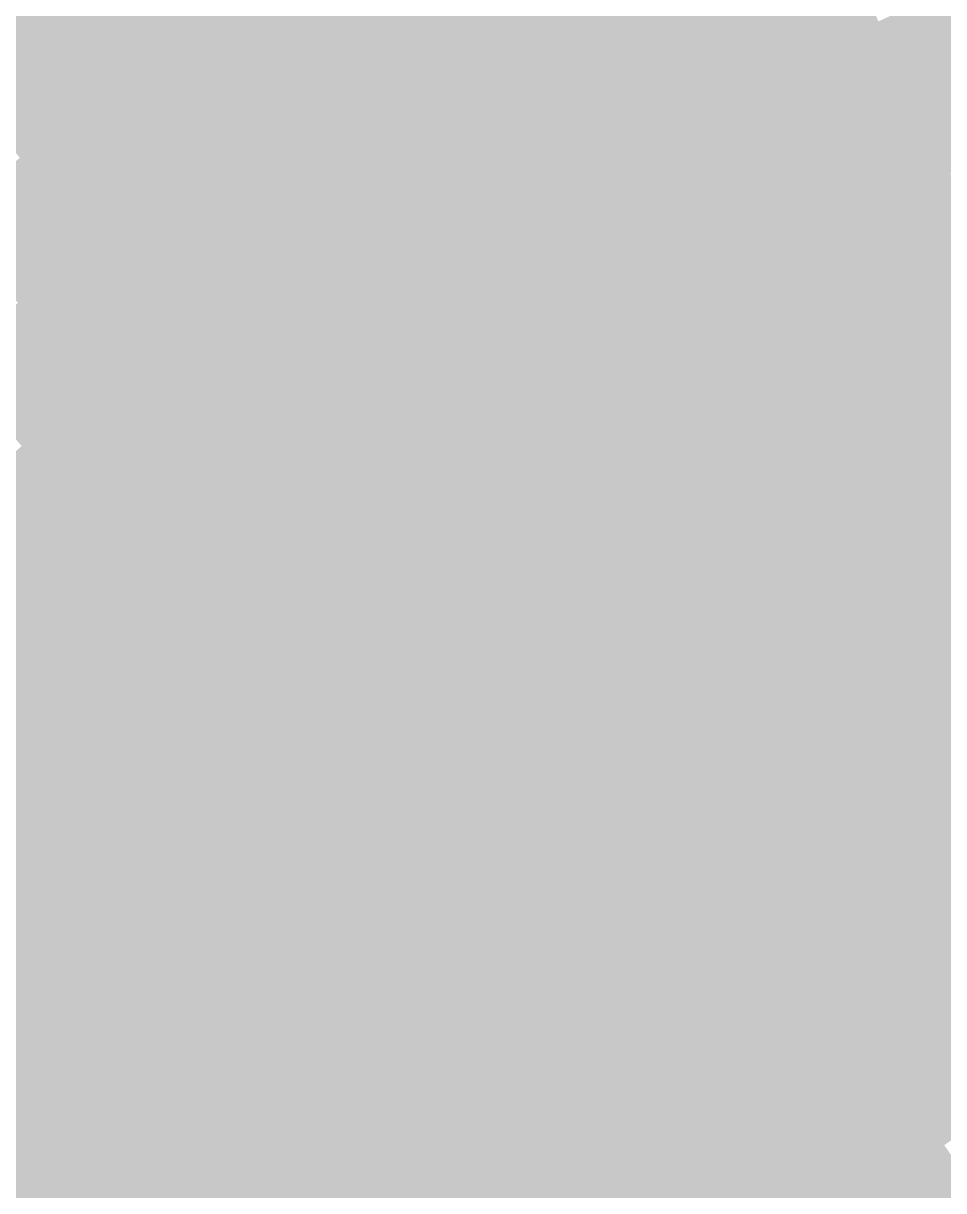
# Model space of a CAD drawing. Header units: inches. Extents: x -266 to 784, y -170 to 213.
# Drawn here: x -41.77 to -25.35, y 35.16 to 56.01 of the extents above; entities that cross this region are included whole.
import ezdxf

# ---------------------------------------------------------------- set-up
doc = ezdxf.new("R2010")
doc.units = ezdxf.units.IN
doc.header["$MEASUREMENT"] = 0

msp = doc.modelspace()

# ---------------------------------------------------------------- linework, layer by layer
at = {"color": 94, "true_color": 0x00a20c}
msp.add_solid([(-39.154957, 55.595767), (-39.730765, 56.413352), (-37.778776, 56.539934), (-38.334346, 57.371403)], dxfattribs=at)
at = {"color": 94, "true_color": 0x009e08}
msp.add_solid([(-37.223206, 55.708464), (-37.778776, 56.539934), (-35.844841, 56.605189), (-36.379838, 57.450042)], dxfattribs=at)
at = {"color": 94, "true_color": 0x009a04}
msp.add_solid([(-35.309843, 55.760335), (-35.844841, 56.605189), (-33.930781, 56.610088), (-34.444884, 57.467817)], dxfattribs=at)
at = {"color": 94, "true_color": 0x009500}
msp.add_solid([(-33.416678, 55.75236), (-33.930781, 56.610088), (-32.038382, 56.555654), (-32.531281, 57.425741)], dxfattribs=at)
at = {"color": 94, "true_color": 0x00a610}
msp.add_solid([(-41.103252, 55.42132), (-41.698951, 56.224527), (-39.730765, 56.413352), (-40.306573, 57.230937)], dxfattribs=at)
at = {"color": 94, "true_color": 0x049100}
msp.add_solid([(-31.545484, 55.685567), (-32.038382, 56.555654), (-30.169391, 56.442961), (-30.640788, 57.324882)], dxfattribs=at)
at = {"color": 94, "true_color": 0x078d00}
msp.add_solid([(-29.697994, 55.56104), (-30.169391, 56.442961), (-28.325514, 56.273131), (-28.775125, 57.166355)], dxfattribs=at)
at = {"color": 104, "true_color": 0x00ab15}
msp.add_solid([(-43.066211, 55.18425), (-43.681443, 55.972596), (-41.698951, 56.224527), (-42.294651, 57.027735)], dxfattribs=at)
at = {"color": 96, "true_color": 0x0a8900}
msp.add_solid([(-27.875902, 55.379907), (-28.325514, 56.273131), (-26.508416, 56.047336), (-26.935971, 56.951325)], dxfattribs=at)
at = {"color": 94, "true_color": 0x009e0c}
msp.add_solid([(-38.579149, 54.778182), (-39.154957, 55.595767), (-37.223206, 55.708464), (-37.778776, 56.539934)], dxfattribs=at)
at = {"color": 94, "true_color": 0x009a08}
msp.add_solid([(-36.667635, 54.876994), (-37.223206, 55.708464), (-35.309843, 55.760335), (-35.844841, 56.605189)], dxfattribs=at)
at = {"color": 94, "true_color": 0x009504}
msp.add_solid([(-34.774845, 54.915482), (-35.309843, 55.760335), (-33.416678, 55.75236), (-33.930781, 56.610088)], dxfattribs=at)
at = {"color": 94, "true_color": 0x009100}
msp.add_solid([(-32.902576, 54.894631), (-33.416678, 55.75236), (-31.545484, 55.685567), (-32.038382, 56.555654)], dxfattribs=at)
at = {"color": 96, "true_color": 0x0d8400}
msp.add_solid([(-26.080861, 55.143347), (-26.508416, 56.047336), (-24.71972, 55.766795), (-25.124961, 56.681005)], dxfattribs=at)
at = {"color": 94, "true_color": 0x00a210}
msp.add_solid([(-40.507553, 54.618112), (-41.103252, 55.42132), (-39.154957, 55.595767), (-39.730765, 56.413352)], dxfattribs=at)
at = {"color": 94, "true_color": 0x048d00}
msp.add_solid([(-31.052586, 54.81548), (-31.545484, 55.685567), (-29.697994, 55.56104), (-30.169391, 56.442961)], dxfattribs=at)
at = {"color": 104, "true_color": 0x00a614}
msp.add_solid([(-42.45098, 54.395904), (-43.066211, 55.18425), (-41.103252, 55.42132), (-41.698951, 56.224527)], dxfattribs=at)
at = {"color": 96, "true_color": 0x078900}
msp.add_solid([(-29.226598, 54.679118), (-29.697994, 55.56104), (-27.875902, 55.379907), (-28.325514, 56.273131)], dxfattribs=at)
at = {"color": 96, "true_color": 0x0a8400}
msp.add_solid([(-27.426291, 54.486682), (-27.875902, 55.379907), (-26.080861, 55.143347), (-26.508416, 56.047336)], dxfattribs=at)
at = {"color": 94, "true_color": 0x009a0b}
msp.add_solid([(-38.003341, 53.960598), (-38.579149, 54.778182), (-36.667635, 54.876994), (-37.223206, 55.708464)], dxfattribs=at)
at = {"color": 94, "true_color": 0x009508}
msp.add_solid([(-36.112065, 54.045525), (-36.667635, 54.876994), (-34.774845, 54.915482), (-35.309843, 55.760335)], dxfattribs=at)
at = {"color": 94, "true_color": 0x009104}
msp.add_solid([(-34.239848, 54.070628), (-34.774845, 54.915482), (-32.902576, 54.894631), (-33.416678, 55.75236)], dxfattribs=at)
at = {"color": 94, "true_color": 0x008d00}
msp.add_solid([(-32.388473, 54.036902), (-32.902576, 54.894631), (-31.052586, 54.81548), (-31.545484, 55.685567)], dxfattribs=at)
at = {"color": 96, "true_color": 0x0c8000}
msp.add_solid([(-25.653306, 54.239358), (-26.080861, 55.143347), (-24.314479, 54.852585), (-24.71972, 55.766795)], dxfattribs=at)
at = {"color": 94, "true_color": 0x009e0f}
msp.add_solid([(-39.911853, 53.814905), (-40.507553, 54.618112), (-38.579149, 54.778182), (-39.154957, 55.595767)], dxfattribs=at)
at = {"color": 96, "true_color": 0x048900}
msp.add_solid([(-30.559688, 53.945393), (-31.052586, 54.81548), (-29.226598, 54.679118), (-29.697994, 55.56104)], dxfattribs=at)
at = {"color": 104, "true_color": 0x00a214}
msp.add_solid([(-41.835748, 53.607557), (-42.45098, 54.395904), (-40.507553, 54.618112), (-41.103252, 55.42132)], dxfattribs=at)
at = {"color": 96, "true_color": 0x078400}
msp.add_solid([(-28.755201, 53.797197), (-29.226598, 54.679118), (-27.426291, 54.486682), (-27.875902, 55.379907)], dxfattribs=at)
at = {"color": 96, "true_color": 0x098000}
msp.add_solid([(-26.97668, 53.593458), (-27.426291, 54.486682), (-25.653306, 54.239358), (-26.080861, 55.143347)], dxfattribs=at)
at = {"color": 94, "true_color": 0x00950b}
msp.add_solid([(-37.427532, 53.143013), (-38.003341, 53.960598), (-36.112065, 54.045525), (-36.667635, 54.876994)], dxfattribs=at)
at = {"color": 94, "true_color": 0x009107}
msp.add_solid([(-35.556495, 53.214055), (-36.112065, 54.045525), (-34.239848, 54.070628), (-34.774845, 54.915482)], dxfattribs=at)
at = {"color": 94, "true_color": 0x008d04}
msp.add_solid([(-33.70485, 53.225775), (-34.239848, 54.070628), (-32.388473, 54.036902), (-32.902576, 54.894631)], dxfattribs=at)
at = {"color": 96, "true_color": 0x0c7c00}
msp.add_solid([(-25.225751, 53.335368), (-25.653306, 54.239358), (-23.909238, 53.938376), (-24.314479, 54.852585)], dxfattribs=at)
at = {"color": 94, "true_color": 0x009a0f}
msp.add_solid([(-39.316154, 53.011697), (-39.911853, 53.814905), (-38.003341, 53.960598), (-38.579149, 54.778182)], dxfattribs=at)
at = {"color": 96, "true_color": 0x008900}
msp.add_solid([(-31.87437, 53.179174), (-32.388473, 54.036902), (-30.559688, 53.945393), (-31.052586, 54.81548)], dxfattribs=at)
at = {"color": 96, "true_color": 0x048400}
msp.add_solid([(-30.06679, 53.075306), (-30.559688, 53.945393), (-28.755201, 53.797197), (-29.226598, 54.679118)], dxfattribs=at)
at = {"color": 94, "true_color": 0x009e13}
msp.add_solid([(-41.220517, 52.819211), (-41.835748, 53.607557), (-39.911853, 53.814905), (-40.507553, 54.618112)], dxfattribs=at)
at = {"color": 96, "true_color": 0x078000}
msp.add_solid([(-28.283804, 52.915276), (-28.755201, 53.797197), (-26.97668, 53.593458), (-27.426291, 54.486682)], dxfattribs=at)
at = {"color": 96, "true_color": 0x097c00}
msp.add_solid([(-26.527068, 52.700234), (-26.97668, 53.593458), (-25.225751, 53.335368), (-25.653306, 54.239358)], dxfattribs=at)
at = {"color": 94, "true_color": 0x00910b}
msp.add_solid([(-36.851724, 52.325428), (-37.427532, 53.143013), (-35.556495, 53.214055), (-36.112065, 54.045525)], dxfattribs=at)
at = {"color": 94, "true_color": 0x008d07}
msp.add_solid([(-35.000925, 52.382586), (-35.556495, 53.214055), (-33.70485, 53.225775), (-34.239848, 54.070628)], dxfattribs=at)
at = {"color": 96, "true_color": 0x008904}
msp.add_solid([(-33.169852, 52.380921), (-33.70485, 53.225775), (-31.87437, 53.179174), (-32.388473, 54.036902)], dxfattribs=at)
at = {"color": 94, "true_color": 0x009a13}
msp.add_solid([(-40.605285, 52.030864), (-41.220517, 52.819211), (-39.316154, 53.011697), (-39.911853, 53.814905)], dxfattribs=at)
at = {"color": 94, "true_color": 0x00950f}
msp.add_solid([(-38.720455, 52.20849), (-39.316154, 53.011697), (-37.427532, 53.143013), (-38.003341, 53.960598)], dxfattribs=at)
at = {"color": 96, "true_color": 0x008400}
msp.add_solid([(-31.360267, 52.321445), (-31.87437, 53.179174), (-30.06679, 53.075306), (-30.559688, 53.945393)], dxfattribs=at)
at = {"color": 96, "true_color": 0x048000}
msp.add_solid([(-29.573892, 52.205219), (-30.06679, 53.075306), (-28.283804, 52.915276), (-28.755201, 53.797197)], dxfattribs=at)
at = {"color": 104, "true_color": 0x009e17}
msp.add_solid([(-42.50435, 51.7917), (-43.138743, 52.564711), (-41.220517, 52.819211), (-41.835748, 53.607557)], dxfattribs=at)
at = {"color": 96, "true_color": 0x067c00}
msp.add_solid([(-27.812407, 52.033355), (-28.283804, 52.915276), (-26.527068, 52.700234), (-26.97668, 53.593458)], dxfattribs=at)
at = {"color": 94, "true_color": 0x008d0a}
msp.add_solid([(-36.275916, 51.507843), (-36.851724, 52.325428), (-35.000925, 52.382586), (-35.556495, 53.214055)], dxfattribs=at)
at = {"color": 96, "true_color": 0x008907}
msp.add_solid([(-34.445354, 51.551116), (-35.000925, 52.382586), (-33.169852, 52.380921), (-33.70485, 53.225775)], dxfattribs=at)
at = {"color": 96, "true_color": 0x008404}
msp.add_solid([(-32.634855, 51.536067), (-33.169852, 52.380921), (-31.360267, 52.321445), (-31.87437, 53.179174)], dxfattribs=at)
at = {"color": 96, "true_color": 0x097700}
msp.add_solid([(-26.077457, 51.807009), (-26.527068, 52.700234), (-24.798195, 52.431379), (-25.225751, 53.335368)], dxfattribs=at)
at = {"color": 94, "true_color": 0x009512}
msp.add_solid([(-39.990053, 51.242518), (-40.605285, 52.030864), (-38.720455, 52.20849), (-39.316154, 53.011697)], dxfattribs=at)
at = {"color": 94, "true_color": 0x00910e}
msp.add_solid([(-38.124755, 51.405282), (-38.720455, 52.20849), (-36.851724, 52.325428), (-37.427532, 53.143013)], dxfattribs=at)
at = {"color": 96, "true_color": 0x008000}
msp.add_solid([(-30.846165, 51.463717), (-31.360267, 52.321445), (-29.573892, 52.205219), (-30.06679, 53.075306)], dxfattribs=at)
at = {"color": 104, "true_color": 0x009a16}
msp.add_solid([(-41.869957, 51.01869), (-42.50435, 51.7917), (-40.605285, 52.030864), (-41.220517, 52.819211)], dxfattribs=at)
at = {"color": 96, "true_color": 0x037c00}
msp.add_solid([(-29.080993, 51.335132), (-29.573892, 52.205219), (-27.812407, 52.033355), (-28.283804, 52.915276)], dxfattribs=at)
at = {"color": 96, "true_color": 0x067700}
msp.add_solid([(-27.341011, 51.151433), (-27.812407, 52.033355), (-26.077457, 51.807009), (-26.527068, 52.700234)], dxfattribs=at)
at = {"color": 96, "true_color": 0x00890a}
msp.add_solid([(-35.700108, 50.690258), (-36.275916, 51.507843), (-34.445354, 51.551116), (-35.000925, 52.382586)], dxfattribs=at)
at = {"color": 96, "true_color": 0x008407}
msp.add_solid([(-33.889784, 50.719646), (-34.445354, 51.551116), (-32.634855, 51.536067), (-33.169852, 52.380921)], dxfattribs=at)
at = {"color": 96, "true_color": 0x097300}
msp.add_solid([(-25.627846, 50.913785), (-26.077457, 51.807009), (-24.37064, 51.52739), (-24.798195, 52.431379)], dxfattribs=at)
at = {"color": 94, "true_color": 0x009112}
msp.add_solid([(-39.374822, 50.454171), (-39.990053, 51.242518), (-38.124755, 51.405282), (-38.720455, 52.20849)], dxfattribs=at)
at = {"color": 94, "true_color": 0x008d0e}
msp.add_solid([(-37.529056, 50.602074), (-38.124755, 51.405282), (-36.275916, 51.507843), (-36.851724, 52.325428)], dxfattribs=at)
at = {"color": 96, "true_color": 0x008004}
msp.add_solid([(-32.099857, 50.691214), (-32.634855, 51.536067), (-30.846165, 51.463717), (-31.360267, 52.321445)], dxfattribs=at)
at = {"color": 96, "true_color": 0x007c00}
msp.add_solid([(-30.332062, 50.605988), (-30.846165, 51.463717), (-29.080993, 51.335132), (-29.573892, 52.205219)], dxfattribs=at)
at = {"color": 104, "true_color": 0x009516}
msp.add_solid([(-41.235563, 50.245679), (-41.869957, 51.01869), (-39.990053, 51.242518), (-40.605285, 52.030864)], dxfattribs=at)
at = {"color": 96, "true_color": 0x037700}
msp.add_solid([(-28.588095, 50.465045), (-29.080993, 51.335132), (-27.341011, 51.151433), (-27.812407, 52.033355)], dxfattribs=at)
at = {"color": 96, "true_color": 0x067300}
msp.add_solid([(-26.869614, 50.269512), (-27.341011, 51.151433), (-25.627846, 50.913785), (-26.077457, 51.807009)], dxfattribs=at)
at = {"color": 96, "true_color": 0x00890d}
msp.add_solid([(-36.933357, 49.798867), (-37.529056, 50.602074), (-35.700108, 50.690258), (-36.275916, 51.507843)], dxfattribs=at)
at = {"color": 96, "true_color": 0x00840a}
msp.add_solid([(-35.1243, 49.872674), (-35.700108, 50.690258), (-33.889784, 50.719646), (-34.445354, 51.551116)], dxfattribs=at)
at = {"color": 96, "true_color": 0x008007}
msp.add_solid([(-33.334214, 49.888177), (-33.889784, 50.719646), (-32.099857, 50.691214), (-32.634855, 51.536067)], dxfattribs=at)
at = {"color": 96, "true_color": 0x086f00}
msp.add_solid([(-25.178234, 50.020561), (-25.627846, 50.913785), (-23.943085, 50.6234), (-24.37064, 51.52739)], dxfattribs=at)
at = {"color": 106, "true_color": 0x008d11}
msp.add_solid([(-38.75959, 49.665825), (-39.374822, 50.454171), (-37.529056, 50.602074), (-38.124755, 51.405282)], dxfattribs=at)
at = {"color": 96, "true_color": 0x007c03}
msp.add_solid([(-31.56486, 49.84636), (-32.099857, 50.691214), (-30.332062, 50.605988), (-30.846165, 51.463717)], dxfattribs=at)
at = {"color": 96, "true_color": 0x007700}
msp.add_solid([(-29.817959, 49.748259), (-30.332062, 50.605988), (-28.588095, 50.465045), (-29.080993, 51.335132)], dxfattribs=at)
at = {"color": 104, "true_color": 0x009115}
msp.add_solid([(-40.60117, 49.472669), (-41.235563, 50.245679), (-39.374822, 50.454171), (-39.990053, 51.242518)], dxfattribs=at)
at = {"color": 96, "true_color": 0x037300}
msp.add_solid([(-28.095197, 49.594958), (-28.588095, 50.465045), (-26.869614, 50.269512), (-27.341011, 51.151433)], dxfattribs=at)
at = {"color": 104, "true_color": 0x009519}
msp.add_solid([(-42.456235, 49.218575), (-43.109408, 49.975784), (-41.235563, 50.245679), (-41.869957, 51.01869)], dxfattribs=at)
at = {"color": 96, "true_color": 0x066f00}
msp.add_solid([(-26.398217, 49.387591), (-26.869614, 50.269512), (-25.178234, 50.020561), (-25.627846, 50.913785)], dxfattribs=at)
at = {"color": 96, "true_color": 0x00840d}
msp.add_solid([(-36.337658, 48.995659), (-36.933357, 49.798867), (-35.1243, 49.872674), (-35.700108, 50.690258)], dxfattribs=at)
at = {"color": 96, "true_color": 0x008009}
msp.add_solid([(-34.548491, 49.055089), (-35.1243, 49.872674), (-33.334214, 49.888177), (-33.889784, 50.719646)], dxfattribs=at)
at = {"color": 96, "true_color": 0x007c06}
msp.add_solid([(-32.778644, 49.056707), (-33.334214, 49.888177), (-31.56486, 49.84636), (-32.099857, 50.691214)], dxfattribs=at)
at = {"color": 106, "true_color": 0x008911}
msp.add_solid([(-38.144359, 48.877479), (-38.75959, 49.665825), (-36.933357, 49.798867), (-37.529056, 50.602074)], dxfattribs=at)
at = {"color": 96, "true_color": 0x007703}
msp.add_solid([(-31.029862, 49.001507), (-31.56486, 49.84636), (-29.817959, 49.748259), (-30.332062, 50.605988)], dxfattribs=at)
at = {"color": 96, "true_color": 0x007300}
msp.add_solid([(-29.303856, 48.890531), (-29.817959, 49.748259), (-28.095197, 49.594958), (-28.588095, 50.465045)], dxfattribs=at)
at = {"color": 106, "true_color": 0x008d14}
msp.add_solid([(-39.966777, 48.699659), (-40.60117, 49.472669), (-38.75959, 49.665825), (-39.374822, 50.454171)], dxfattribs=at)
at = {"color": 96, "true_color": 0x036f00}
msp.add_solid([(-27.602299, 48.724872), (-28.095197, 49.594958), (-26.398217, 49.387591), (-26.869614, 50.269512)], dxfattribs=at)
at = {"color": 104, "true_color": 0x009118}
msp.add_solid([(-41.803062, 48.461366), (-42.456235, 49.218575), (-40.60117, 49.472669), (-41.235563, 50.245679)], dxfattribs=at)
at = {"color": 96, "true_color": 0x00800c}
msp.add_solid([(-35.741958, 48.192452), (-36.337658, 48.995659), (-34.548491, 49.055089), (-35.1243, 49.872674)], dxfattribs=at)
at = {"color": 96, "true_color": 0x007c09}
msp.add_solid([(-33.972683, 48.237504), (-34.548491, 49.055089), (-32.778644, 49.056707), (-33.334214, 49.888177)], dxfattribs=at)
at = {"color": 96, "true_color": 0x007706}
msp.add_solid([(-32.223074, 48.225238), (-32.778644, 49.056707), (-31.029862, 49.001507), (-31.56486, 49.84636)], dxfattribs=at)
at = {"color": 96, "true_color": 0x056b00}
msp.add_solid([(-25.926821, 48.50567), (-26.398217, 49.387591), (-24.728623, 49.127337), (-25.178234, 50.020561)], dxfattribs=at)
at = {"color": 106, "true_color": 0x008914}
msp.add_solid([(-39.332384, 47.926648), (-39.966777, 48.699659), (-38.144359, 48.877479), (-38.75959, 49.665825)], dxfattribs=at)
at = {"color": 106, "true_color": 0x008410}
msp.add_solid([(-37.529127, 48.089132), (-38.144359, 48.877479), (-36.337658, 48.995659), (-36.933357, 49.798867)], dxfattribs=at)
at = {"color": 96, "true_color": 0x007303}
msp.add_solid([(-30.494864, 48.156653), (-31.029862, 49.001507), (-29.303856, 48.890531), (-29.817959, 49.748259)], dxfattribs=at)
at = {"color": 106, "true_color": 0x008d18}
msp.add_solid([(-41.149889, 47.704157), (-41.803062, 48.461366), (-39.966777, 48.699659), (-40.60117, 49.472669)], dxfattribs=at)
at = {"color": 96, "true_color": 0x006f00}
msp.add_solid([(-28.789754, 48.032802), (-29.303856, 48.890531), (-27.602299, 48.724872), (-28.095197, 49.594958)], dxfattribs=at)
at = {"color": 96, "true_color": 0x036b00}
msp.add_solid([(-27.109401, 47.854785), (-27.602299, 48.724872), (-25.926821, 48.50567), (-26.398217, 49.387591)], dxfattribs=at)
at = {"color": 96, "true_color": 0x007c0c}
msp.add_solid([(-35.146259, 47.389244), (-35.741958, 48.192452), (-33.972683, 48.237504), (-34.548491, 49.055089)], dxfattribs=at)
at = {"color": 96, "true_color": 0x007709}
msp.add_solid([(-33.396875, 47.419919), (-33.972683, 48.237504), (-32.223074, 48.225238), (-32.778644, 49.056707)], dxfattribs=at)
at = {"color": 96, "true_color": 0x007306}
msp.add_solid([(-31.667503, 47.393768), (-32.223074, 48.225238), (-30.494864, 48.156653), (-31.029862, 49.001507)], dxfattribs=at)
at = {"color": 96, "true_color": 0x056600}
msp.add_solid([(-25.455424, 47.623748), (-25.926821, 48.50567), (-24.279012, 48.234112), (-24.728623, 49.127337)], dxfattribs=at)
at = {"color": 106, "true_color": 0x008413}
msp.add_solid([(-38.69799, 47.153638), (-39.332384, 47.926648), (-37.529127, 48.089132), (-38.144359, 48.877479)], dxfattribs=at)
at = {"color": 106, "true_color": 0x008010}
msp.add_solid([(-36.913895, 47.300786), (-37.529127, 48.089132), (-35.741958, 48.192452), (-36.337658, 48.995659)], dxfattribs=at)
at = {"color": 96, "true_color": 0x006f03}
msp.add_solid([(-29.959867, 47.3118), (-30.494864, 48.156653), (-28.789754, 48.032802), (-29.303856, 48.890531)], dxfattribs=at)
at = {"color": 106, "true_color": 0x008917}
msp.add_solid([(-40.496716, 46.946948), (-41.149889, 47.704157), (-39.332384, 47.926648), (-39.966777, 48.699659)], dxfattribs=at)
at = {"color": 96, "true_color": 0x006b00}
msp.add_solid([(-28.275651, 47.175074), (-28.789754, 48.032802), (-27.109401, 47.854785), (-27.602299, 48.724872)], dxfattribs=at)
at = {"color": 106, "true_color": 0x008d1b}
msp.add_solid([(-42.308214, 46.679921), (-42.979773, 47.420872), (-41.149889, 47.704157), (-41.803062, 48.461366)], dxfattribs=at)
at = {"color": 96, "true_color": 0x036600}
msp.add_solid([(-26.616502, 46.984698), (-27.109401, 47.854785), (-25.455424, 47.623748), (-25.926821, 48.50567)], dxfattribs=at)
at = {"color": 96, "true_color": 0x007c0f}
msp.add_solid([(-36.298664, 46.512439), (-36.913895, 47.300786), (-35.146259, 47.389244), (-35.741958, 48.192452)], dxfattribs=at)
at = {"color": 96, "true_color": 0x00770c}
msp.add_solid([(-34.55056, 46.586037), (-35.146259, 47.389244), (-33.396875, 47.419919), (-33.972683, 48.237504)], dxfattribs=at)
at = {"color": 96, "true_color": 0x007309}
msp.add_solid([(-32.821067, 46.602334), (-33.396875, 47.419919), (-31.667503, 47.393768), (-32.223074, 48.225238)], dxfattribs=at)
at = {"color": 98, "true_color": 0x056200}
msp.add_solid([(-24.984027, 46.741827), (-25.455424, 47.623748), (-23.8294, 47.340888), (-24.279012, 48.234112)], dxfattribs=at)
at = {"color": 106, "true_color": 0x008013}
msp.add_solid([(-38.063597, 46.380627), (-38.69799, 47.153638), (-36.913895, 47.300786), (-37.529127, 48.089132)], dxfattribs=at)
at = {"color": 96, "true_color": 0x006f06}
msp.add_solid([(-31.111933, 46.562298), (-31.667503, 47.393768), (-29.959867, 47.3118), (-30.494864, 48.156653)], dxfattribs=at)
at = {"color": 96, "true_color": 0x006b03}
msp.add_solid([(-29.424869, 46.466946), (-29.959867, 47.3118), (-28.275651, 47.175074), (-28.789754, 48.032802)], dxfattribs=at)
at = {"color": 106, "true_color": 0x008416}
msp.add_solid([(-39.843543, 46.18974), (-40.496716, 46.946948), (-38.69799, 47.153638), (-39.332384, 47.926648)], dxfattribs=at)
at = {"color": 96, "true_color": 0x006600}
msp.add_solid([(-27.761548, 46.317345), (-28.275651, 47.175074), (-26.616502, 46.984698), (-27.109401, 47.854785)], dxfattribs=at)
at = {"color": 106, "true_color": 0x00891a}
msp.add_solid([(-41.636655, 45.93897), (-42.308214, 46.679921), (-40.496716, 46.946948), (-41.149889, 47.704157)], dxfattribs=at)
at = {"color": 98, "true_color": 0x036200}
msp.add_solid([(-26.123604, 46.114611), (-26.616502, 46.984698), (-24.984027, 46.741827), (-25.455424, 47.623748)], dxfattribs=at)
at = {"color": 96, "true_color": 0x00770e}
msp.add_solid([(-35.683432, 45.724093), (-36.298664, 46.512439), (-34.55056, 46.586037), (-35.146259, 47.389244)], dxfattribs=at)
at = {"color": 96, "true_color": 0x00730b}
msp.add_solid([(-33.95486, 45.782829), (-34.55056, 46.586037), (-32.821067, 46.602334), (-33.396875, 47.419919)], dxfattribs=at)
at = {"color": 96, "true_color": 0x006f08}
msp.add_solid([(-32.245259, 45.78475), (-32.821067, 46.602334), (-31.111933, 46.562298), (-31.667503, 47.393768)], dxfattribs=at)
at = {"color": 106, "true_color": 0x008015}
msp.add_solid([(-39.190371, 45.432531), (-39.843543, 46.18974), (-38.063597, 46.380627), (-38.69799, 47.153638)], dxfattribs=at)
at = {"color": 106, "true_color": 0x007c12}
msp.add_solid([(-37.429204, 45.607617), (-38.063597, 46.380627), (-36.298664, 46.512439), (-36.913895, 47.300786)], dxfattribs=at)
at = {"color": 96, "true_color": 0x006b05}
msp.add_solid([(-30.556363, 45.730829), (-31.111933, 46.562298), (-29.424869, 46.466946), (-29.959867, 47.3118)], dxfattribs=at)
at = {"color": 96, "true_color": 0x006603}
msp.add_solid([(-28.889871, 45.622093), (-29.424869, 46.466946), (-27.761548, 46.317345), (-28.275651, 47.175074)], dxfattribs=at)
at = {"color": 106, "true_color": 0x008419}
msp.add_solid([(-40.965096, 45.198019), (-41.636655, 45.93897), (-39.843543, 46.18974), (-40.496716, 46.946948)], dxfattribs=at)
at = {"color": 98, "true_color": 0x006200}
msp.add_solid([(-27.247445, 45.459616), (-27.761548, 46.317345), (-26.123604, 46.114611), (-26.616502, 46.984698)], dxfattribs=at)
at = {"color": 98, "true_color": 0x035e00}
msp.add_solid([(-25.630706, 45.244524), (-26.123604, 46.114611), (-24.51263, 45.859906), (-24.984027, 46.741827)], dxfattribs=at)
at = {"color": 106, "true_color": 0x00891d}
msp.add_solid([(-42.751514, 44.903319), (-43.441054, 45.627566), (-41.636655, 45.93897), (-42.308214, 46.679921)], dxfattribs=at)
at = {"color": 106, "true_color": 0x007711}
msp.add_solid([(-36.79481, 44.834606), (-37.429204, 45.607617), (-35.683432, 45.724093), (-36.298664, 46.512439)], dxfattribs=at)
at = {"color": 96, "true_color": 0x00730e}
msp.add_solid([(-35.068201, 44.935746), (-35.683432, 45.724093), (-33.95486, 45.782829), (-34.55056, 46.586037)], dxfattribs=at)
at = {"color": 96, "true_color": 0x006f0b}
msp.add_solid([(-33.359161, 44.979622), (-33.95486, 45.782829), (-32.245259, 45.78475), (-32.821067, 46.602334)], dxfattribs=at)
at = {"color": 96, "true_color": 0x006b08}
msp.add_solid([(-31.669451, 44.967165), (-32.245259, 45.78475), (-30.556363, 45.730829), (-31.111933, 46.562298)], dxfattribs=at)
at = {"color": 106, "true_color": 0x007c15}
msp.add_solid([(-38.537198, 44.675322), (-39.190371, 45.432531), (-37.429204, 45.607617), (-38.063597, 46.380627)], dxfattribs=at)
at = {"color": 96, "true_color": 0x006605}
msp.add_solid([(-30.000793, 44.899359), (-30.556363, 45.730829), (-28.889871, 45.622093), (-29.424869, 46.466946)], dxfattribs=at)
at = {"color": 98, "true_color": 0x006203}
msp.add_solid([(-28.354874, 44.777239), (-28.889871, 45.622093), (-27.247445, 45.459616), (-27.761548, 46.317345)], dxfattribs=at)
at = {"color": 106, "true_color": 0x008018}
msp.add_solid([(-40.293537, 44.457068), (-40.965096, 45.198019), (-39.190371, 45.432531), (-39.843543, 46.18974)], dxfattribs=at)
at = {"color": 98, "true_color": 0x005e00}
msp.add_solid([(-26.733343, 44.601888), (-27.247445, 45.459616), (-25.630706, 45.244524), (-26.123604, 46.114611)], dxfattribs=at)
at = {"color": 106, "true_color": 0x00841c}
msp.add_solid([(-42.061973, 44.179072), (-42.751514, 44.903319), (-40.965096, 45.198019), (-41.636655, 45.93897)], dxfattribs=at)
at = {"color": 106, "true_color": 0x007311}
msp.add_solid([(-36.160417, 44.061596), (-36.79481, 44.834606), (-35.068201, 44.935746), (-35.683432, 45.724093)], dxfattribs=at)
at = {"color": 96, "true_color": 0x006f0d}
msp.add_solid([(-34.452969, 44.1474), (-35.068201, 44.935746), (-33.359161, 44.979622), (-33.95486, 45.782829)], dxfattribs=at)
at = {"color": 96, "true_color": 0x006b0a}
msp.add_solid([(-32.763462, 44.176414), (-33.359161, 44.979622), (-31.669451, 44.967165), (-32.245259, 45.78475)], dxfattribs=at)
at = {"color": 96, "true_color": 0x006608}
msp.add_solid([(-31.093642, 44.14958), (-31.669451, 44.967165), (-30.000793, 44.899359), (-30.556363, 45.730829)], dxfattribs=at)
at = {"color": 98, "true_color": 0x025a00}
msp.add_solid([(-25.137808, 44.374437), (-25.630706, 45.244524), (-24.041234, 44.977984), (-24.51263, 45.859906)], dxfattribs=at)
at = {"color": 106, "true_color": 0x007714}
msp.add_solid([(-37.884025, 43.918113), (-38.537198, 44.675322), (-36.79481, 44.834606), (-37.429204, 45.607617)], dxfattribs=at)
at = {"color": 98, "true_color": 0x006205}
msp.add_solid([(-29.445222, 44.067889), (-30.000793, 44.899359), (-28.354874, 44.777239), (-28.889871, 45.622093)], dxfattribs=at)
at = {"color": 98, "true_color": 0x005e03}
msp.add_solid([(-27.819876, 43.932385), (-28.354874, 44.777239), (-26.733343, 44.601888), (-27.247445, 45.459616)], dxfattribs=at)
at = {"color": 106, "true_color": 0x007c18}
msp.add_solid([(-39.621978, 43.716116), (-40.293537, 44.457068), (-38.537198, 44.675322), (-39.190371, 45.432531)], dxfattribs=at)
at = {"color": 98, "true_color": 0x005a00}
msp.add_solid([(-26.21924, 43.744159), (-26.733343, 44.601888), (-25.137808, 44.374437), (-25.630706, 45.244524)], dxfattribs=at)
at = {"color": 106, "true_color": 0x00801c}
msp.add_solid([(-41.372433, 43.454825), (-42.061973, 44.179072), (-40.293537, 44.457068), (-40.965096, 45.198019)], dxfattribs=at)
at = {"color": 106, "true_color": 0x007313}
msp.add_solid([(-37.230852, 43.160904), (-37.884025, 43.918113), (-36.160417, 44.061596), (-36.79481, 44.834606)], dxfattribs=at)
at = {"color": 106, "true_color": 0x006f10}
msp.add_solid([(-35.526024, 43.288585), (-36.160417, 44.061596), (-34.452969, 44.1474), (-35.068201, 44.935746)], dxfattribs=at)
at = {"color": 96, "true_color": 0x006b0d}
msp.add_solid([(-33.837737, 43.359054), (-34.452969, 44.1474), (-32.763462, 44.176414), (-33.359161, 44.979622)], dxfattribs=at)
at = {"color": 96, "true_color": 0x00660a}
msp.add_solid([(-32.167762, 43.373207), (-32.763462, 44.176414), (-31.093642, 44.14958), (-31.669451, 44.967165)], dxfattribs=at)
at = {"color": 98, "true_color": 0x006207}
msp.add_solid([(-30.517834, 43.331995), (-31.093642, 44.14958), (-29.445222, 44.067889), (-30.000793, 44.899359)], dxfattribs=at)
at = {"color": 106, "true_color": 0x007717}
msp.add_solid([(-38.950419, 42.975165), (-39.621978, 43.716116), (-37.884025, 43.918113), (-38.537198, 44.675322)], dxfattribs=at)
at = {"color": 98, "true_color": 0x005e05}
msp.add_solid([(-28.889652, 43.23642), (-29.445222, 44.067889), (-27.819876, 43.932385), (-28.354874, 44.777239)], dxfattribs=at)
at = {"color": 106, "true_color": 0x007c1b}
msp.add_solid([(-40.682892, 42.730578), (-41.372433, 43.454825), (-39.621978, 43.716116), (-40.293537, 44.457068)], dxfattribs=at)
at = {"color": 98, "true_color": 0x005a02}
msp.add_solid([(-27.284879, 43.087532), (-27.819876, 43.932385), (-26.21924, 43.744159), (-26.733343, 44.601888)], dxfattribs=at)
at = {"color": 98, "true_color": 0x005500}
msp.add_solid([(-25.705137, 42.886431), (-26.21924, 43.744159), (-24.64491, 43.50435), (-25.137808, 44.374437)], dxfattribs=at)
at = {"color": 106, "true_color": 0x00801e}
msp.add_solid([(-42.426407, 42.426407), (-43.133514, 43.133514), (-41.372433, 43.454825), (-42.061973, 44.179072)], dxfattribs=at)
at = {"color": 106, "true_color": 0x006f13}
msp.add_solid([(-36.577679, 42.403695), (-37.230852, 43.160904), (-35.526024, 43.288585), (-36.160417, 44.061596)], dxfattribs=at)
at = {"color": 96, "true_color": 0x006b0f}
msp.add_solid([(-34.891631, 42.515575), (-35.526024, 43.288585), (-33.837737, 43.359054), (-34.452969, 44.1474)], dxfattribs=at)
at = {"color": 108, "true_color": 0x00660c}
msp.add_solid([(-33.222506, 42.570707), (-33.837737, 43.359054), (-32.167762, 43.373207), (-32.763462, 44.176414)], dxfattribs=at)
at = {"color": 108, "true_color": 0x00620a}
msp.add_solid([(-31.572063, 42.569999), (-32.167762, 43.373207), (-30.517834, 43.331995), (-31.093642, 44.14958)], dxfattribs=at)
at = {"color": 98, "true_color": 0x005e07}
msp.add_solid([(-29.942026, 42.51441), (-30.517834, 43.331995), (-28.889652, 43.23642), (-29.445222, 44.067889)], dxfattribs=at)
at = {"color": 106, "true_color": 0x007316}
msp.add_solid([(-38.27886, 42.234214), (-38.950419, 42.975165), (-37.230852, 43.160904), (-37.884025, 43.918113)], dxfattribs=at)
at = {"color": 98, "true_color": 0x005a05}
msp.add_solid([(-28.334082, 42.40495), (-28.889652, 43.23642), (-27.284879, 43.087532), (-27.819876, 43.932385)], dxfattribs=at)
at = {"color": 106, "true_color": 0x00771a}
msp.add_solid([(-39.993352, 42.006331), (-40.682892, 42.730578), (-38.950419, 42.975165), (-39.621978, 43.716116)], dxfattribs=at)
at = {"color": 98, "true_color": 0x005502}
msp.add_solid([(-26.749881, 42.242678), (-27.284879, 43.087532), (-25.705137, 42.886431), (-26.21924, 43.744159)], dxfattribs=at)
at = {"color": 106, "true_color": 0x007c1d}
msp.add_solid([(-41.7193, 41.7193), (-42.426407, 42.426407), (-40.682892, 42.730578), (-41.372433, 43.454825)], dxfattribs=at)
at = {"color": 108, "true_color": 0x00620c}
msp.add_solid([(-32.607274, 41.782361), (-33.222506, 42.570707), (-31.572063, 42.569999), (-32.167762, 43.373207)], dxfattribs=at)
at = {"color": 98, "true_color": 0x005100}
msp.add_solid([(-25.191034, 42.028702), (-25.705137, 42.886431), (-24.152011, 42.634263), (-24.64491, 43.50435)], dxfattribs=at)
at = {"color": 106, "true_color": 0x006f15}
msp.add_solid([(-37.607301, 41.493263), (-38.27886, 42.234214), (-36.577679, 42.403695), (-37.230852, 43.160904)], dxfattribs=at)
at = {"color": 106, "true_color": 0x006b12}
msp.add_solid([(-35.924506, 41.646487), (-36.577679, 42.403695), (-34.891631, 42.515575), (-35.526024, 43.288585)], dxfattribs=at)
at = {"color": 108, "true_color": 0x00660f}
msp.add_solid([(-34.257237, 41.742564), (-34.891631, 42.515575), (-33.222506, 42.570707), (-33.837737, 43.359054)], dxfattribs=at)
at = {"color": 98, "true_color": 0x005e09}
msp.add_solid([(-30.976364, 41.766792), (-31.572063, 42.569999), (-29.942026, 42.51441), (-30.517834, 43.331995)], dxfattribs=at)
at = {"color": 98, "true_color": 0x005a07}
msp.add_solid([(-29.366218, 41.696825), (-29.942026, 42.51441), (-28.334082, 42.40495), (-28.889652, 43.23642)], dxfattribs=at)
at = {"color": 106, "true_color": 0x007319}
msp.add_solid([(-39.303811, 41.282084), (-39.993352, 42.006331), (-38.27886, 42.234214), (-38.950419, 42.975165)], dxfattribs=at)
at = {"color": 98, "true_color": 0x005504}
msp.add_solid([(-27.778512, 41.573481), (-28.334082, 42.40495), (-26.749881, 42.242678), (-27.284879, 43.087532)], dxfattribs=at)
at = {"color": 98, "true_color": 0x005102}
msp.add_solid([(-26.214883, 41.397825), (-26.749881, 42.242678), (-25.191034, 42.028702), (-25.705137, 42.886431)], dxfattribs=at)
at = {"color": 106, "true_color": 0x00771c}
msp.add_solid([(-41.012193, 41.012193), (-41.7193, 41.7193), (-39.993352, 42.006331), (-40.682892, 42.730578)], dxfattribs=at)
at = {"color": 108, "true_color": 0x00620e}
msp.add_solid([(-33.622844, 40.969554), (-34.257237, 41.742564), (-32.607274, 41.782361), (-33.222506, 42.570707)], dxfattribs=at)
at = {"color": 108, "true_color": 0x005e0b}
msp.add_solid([(-31.992043, 40.994014), (-32.607274, 41.782361), (-30.976364, 41.766792), (-31.572063, 42.569999)], dxfattribs=at)
at = {"color": 106, "true_color": 0x007c20}
msp.add_solid([(-42.730578, 40.682892), (-43.454825, 41.372433), (-41.7193, 41.7193), (-42.426407, 42.426407)], dxfattribs=at)
at = {"color": 106, "true_color": 0x006b14}
msp.add_solid([(-36.935743, 40.752312), (-37.607301, 41.493263), (-35.924506, 41.646487), (-36.577679, 42.403695)], dxfattribs=at)
at = {"color": 108, "true_color": 0x006611}
msp.add_solid([(-35.271334, 40.889278), (-35.924506, 41.646487), (-34.257237, 41.742564), (-34.891631, 42.515575)], dxfattribs=at)
at = {"color": 98, "true_color": 0x005a09}
msp.add_solid([(-30.380665, 40.963584), (-30.976364, 41.766792), (-29.366218, 41.696825), (-29.942026, 42.51441)], dxfattribs=at)
at = {"color": 98, "true_color": 0x005506}
msp.add_solid([(-28.79041, 40.879241), (-29.366218, 41.696825), (-27.778512, 41.573481), (-28.334082, 42.40495)], dxfattribs=at)
at = {"color": 106, "true_color": 0x006f18}
msp.add_solid([(-38.614271, 40.557837), (-39.303811, 41.282084), (-37.607301, 41.493263), (-38.27886, 42.234214)], dxfattribs=at)
at = {"color": 98, "true_color": 0x005104}
msp.add_solid([(-27.222941, 40.742011), (-27.778512, 41.573481), (-26.214883, 41.397825), (-26.749881, 42.242678)], dxfattribs=at)
at = {"color": 106, "true_color": 0x00731b}
msp.add_solid([(-40.305087, 40.305087), (-41.012193, 41.012193), (-39.303811, 41.282084), (-39.993352, 42.006331)], dxfattribs=at)
at = {"color": 98, "true_color": 0x004d02}
msp.add_solid([(-25.679886, 40.552971), (-26.214883, 41.397825), (-24.676932, 41.170973), (-25.191034, 42.028702)], dxfattribs=at)
at = {"color": 106, "true_color": 0x00771f}
msp.add_solid([(-42.006331, 39.993352), (-42.730578, 40.682892), (-41.012193, 41.012193), (-41.7193, 41.7193)], dxfattribs=at)
at = {"color": 108, "true_color": 0x006210}
msp.add_solid([(-34.618161, 40.132069), (-35.271334, 40.889278), (-33.622844, 40.969554), (-34.257237, 41.742564)], dxfattribs=at)
at = {"color": 108, "true_color": 0x005e0e}
msp.add_solid([(-32.988451, 40.196544), (-33.622844, 40.969554), (-31.992043, 40.994014), (-32.607274, 41.782361)], dxfattribs=at)
at = {"color": 108, "true_color": 0x005a0b}
msp.add_solid([(-31.376811, 40.205668), (-31.992043, 40.994014), (-30.380665, 40.963584), (-30.976364, 41.766792)], dxfattribs=at)
at = {"color": 106, "true_color": 0x006b17}
msp.add_solid([(-37.92473, 39.83359), (-38.614271, 40.557837), (-36.935743, 40.752312), (-37.607301, 41.493263)], dxfattribs=at)
at = {"color": 108, "true_color": 0x006614}
msp.add_solid([(-36.264184, 40.011361), (-36.935743, 40.752312), (-35.271334, 40.889278), (-35.924506, 41.646487)], dxfattribs=at)
at = {"color": 98, "true_color": 0x005508}
msp.add_solid([(-29.784965, 40.160377), (-30.380665, 40.963584), (-28.79041, 40.879241), (-29.366218, 41.696825)], dxfattribs=at)
at = {"color": 98, "true_color": 0x005106}
msp.add_solid([(-28.214601, 40.061656), (-28.79041, 40.879241), (-27.222941, 40.742011), (-27.778512, 41.573481)], dxfattribs=at)
at = {"color": 98, "true_color": 0x004d04}
msp.add_solid([(-26.667371, 39.910541), (-27.222941, 40.742011), (-25.679886, 40.552971), (-26.214883, 41.397825)], dxfattribs=at)
at = {"color": 106, "true_color": 0x006f1a}
msp.add_solid([(-39.59798, 39.59798), (-40.305087, 40.305087), (-38.614271, 40.557837), (-39.303811, 41.282084)], dxfattribs=at)
at = {"color": 98, "true_color": 0x004902}
msp.add_solid([(-25.144888, 39.708118), (-25.679886, 40.552971), (-24.162829, 40.313245), (-24.676932, 41.170973)], dxfattribs=at)
at = {"color": 106, "true_color": 0x00731e}
msp.add_solid([(-41.282084, 39.303811), (-42.006331, 39.993352), (-40.305087, 40.305087), (-41.012193, 41.012193)], dxfattribs=at)
at = {"color": 108, "true_color": 0x006213}
msp.add_solid([(-35.592625, 39.27041), (-36.264184, 40.011361), (-34.618161, 40.132069), (-35.271334, 40.889278)], dxfattribs=at)
at = {"color": 108, "true_color": 0x005e10}
msp.add_solid([(-33.964988, 39.37486), (-34.618161, 40.132069), (-32.988451, 40.196544), (-33.622844, 40.969554)], dxfattribs=at)
at = {"color": 108, "true_color": 0x005a0d}
msp.add_solid([(-32.354057, 39.423533), (-32.988451, 40.196544), (-31.376811, 40.205668), (-31.992043, 40.994014)], dxfattribs=at)
at = {"color": 108, "true_color": 0x00550a}
msp.add_solid([(-30.76158, 39.417321), (-31.376811, 40.205668), (-29.784965, 40.160377), (-30.380665, 40.963584)], dxfattribs=at)
at = {"color": 98, "true_color": 0x005108}
msp.add_solid([(-29.189266, 39.357169), (-29.784965, 40.160377), (-28.214601, 40.061656), (-28.79041, 40.879241)], dxfattribs=at)
at = {"color": 108, "true_color": 0x006616}
msp.add_solid([(-37.235189, 39.109342), (-37.92473, 39.83359), (-36.264184, 40.011361), (-36.935743, 40.752312)], dxfattribs=at)
at = {"color": 98, "true_color": 0x004d06}
msp.add_solid([(-27.638793, 39.244071), (-28.214601, 40.061656), (-26.667371, 39.910541), (-27.222941, 40.742011)], dxfattribs=at)
at = {"color": 106, "true_color": 0x006b19}
msp.add_solid([(-38.890873, 38.890873), (-39.59798, 39.59798), (-37.92473, 39.83359), (-38.614271, 40.557837)], dxfattribs=at)
at = {"color": 98, "true_color": 0x004904}
msp.add_solid([(-26.111801, 39.079072), (-26.667371, 39.910541), (-25.144888, 39.708118), (-25.679886, 40.552971)], dxfattribs=at)
at = {"color": 106, "true_color": 0x006f1d}
msp.add_solid([(-40.557837, 38.614271), (-41.282084, 39.303811), (-39.59798, 39.59798), (-40.305087, 40.305087)], dxfattribs=at)
at = {"color": 108, "true_color": 0x005e12}
msp.add_solid([(-34.921066, 38.529459), (-35.592625, 39.27041), (-33.964988, 39.37486), (-34.618161, 40.132069)], dxfattribs=at)
at = {"color": 108, "true_color": 0x005a0f}
msp.add_solid([(-33.311815, 38.617651), (-33.964988, 39.37486), (-32.354057, 39.423533), (-32.988451, 40.196544)], dxfattribs=at)
at = {"color": 108, "true_color": 0x00550c}
msp.add_solid([(-31.719664, 38.650523), (-32.354057, 39.423533), (-30.76158, 39.417321), (-31.376811, 40.205668)], dxfattribs=at)
at = {"color": 108, "true_color": 0x00510a}
msp.add_solid([(-30.146348, 38.628975), (-30.76158, 39.417321), (-29.189266, 39.357169), (-29.784965, 40.160377)], dxfattribs=at)
at = {"color": 98, "true_color": 0x004d08}
msp.add_solid([(-28.593567, 38.553962), (-29.189266, 39.357169), (-27.638793, 39.244071), (-28.214601, 40.061656)], dxfattribs=at)
at = {"color": 106, "true_color": 0x007321}
msp.add_solid([(-42.234214, 38.27886), (-42.975165, 38.950419), (-41.282084, 39.303811), (-42.006331, 39.993352)], dxfattribs=at)
at = {"color": 106, "true_color": 0x006618}
msp.add_solid([(-38.183766, 38.183766), (-38.890873, 38.890873), (-37.235189, 39.109342), (-37.92473, 39.83359)], dxfattribs=at)
at = {"color": 108, "true_color": 0x006215}
msp.add_solid([(-36.545649, 38.385095), (-37.235189, 39.109342), (-35.592625, 39.27041), (-36.264184, 40.011361)], dxfattribs=at)
at = {"color": 98, "true_color": 0x004905}
msp.add_solid([(-27.062985, 38.426486), (-27.638793, 39.244071), (-26.111801, 39.079072), (-26.667371, 39.910541)], dxfattribs=at)
at = {"color": 98, "true_color": 0x004403}
msp.add_solid([(-25.556231, 38.247602), (-26.111801, 39.079072), (-24.609891, 38.863264), (-25.144888, 39.708118)], dxfattribs=at)
at = {"color": 106, "true_color": 0x006b1c}
msp.add_solid([(-39.83359, 37.92473), (-40.557837, 38.614271), (-38.890873, 38.890873), (-39.59798, 39.59798)], dxfattribs=at)
at = {"color": 108, "true_color": 0x00550e}
msp.add_solid([(-32.658642, 37.860442), (-33.311815, 38.617651), (-31.719664, 38.650523), (-32.354057, 39.423533)], dxfattribs=at)
at = {"color": 108, "true_color": 0x00510c}
msp.add_solid([(-31.085271, 37.877512), (-31.719664, 38.650523), (-30.146348, 38.628975), (-30.76158, 39.417321)], dxfattribs=at)
at = {"color": 106, "true_color": 0x006f20}
msp.add_solid([(-41.493263, 37.607301), (-42.234214, 38.27886), (-40.557837, 38.614271), (-41.282084, 39.303811)], dxfattribs=at)
at = {"color": 108, "true_color": 0x005e14}
msp.add_solid([(-35.856108, 37.660848), (-36.545649, 38.385095), (-34.921066, 38.529459), (-35.592625, 39.27041)], dxfattribs=at)
at = {"color": 108, "true_color": 0x005a11}
msp.add_solid([(-34.249507, 37.788507), (-34.921066, 38.529459), (-33.311815, 38.617651), (-33.964988, 39.37486)], dxfattribs=at)
at = {"color": 98, "true_color": 0x004d09}
msp.add_solid([(-29.531116, 37.840629), (-30.146348, 38.628975), (-28.593567, 38.553962), (-29.189266, 39.357169)], dxfattribs=at)
at = {"color": 98, "true_color": 0x004907}
msp.add_solid([(-27.997867, 37.750754), (-28.593567, 38.553962), (-27.062985, 38.426486), (-27.638793, 39.244071)], dxfattribs=at)
at = {"color": 108, "true_color": 0x006217}
msp.add_solid([(-37.476659, 37.476659), (-38.183766, 38.183766), (-36.545649, 38.385095), (-37.235189, 39.109342)], dxfattribs=at)
at = {"color": 98, "true_color": 0x004405}
msp.add_solid([(-26.487177, 37.608901), (-27.062985, 38.426486), (-25.556231, 38.247602), (-26.111801, 39.079072)], dxfattribs=at)
at = {"color": 106, "true_color": 0x00661b}
msp.add_solid([(-39.109342, 37.235189), (-39.83359, 37.92473), (-38.183766, 38.183766), (-38.890873, 38.890873)], dxfattribs=at)
at = {"color": 98, "true_color": 0x004003}
msp.add_solid([(-25.00066, 37.416133), (-25.556231, 38.247602), (-24.074893, 38.01841), (-24.609891, 38.863264)], dxfattribs=at)
at = {"color": 106, "true_color": 0x006b1e}
msp.add_solid([(-40.752312, 36.935743), (-41.493263, 37.607301), (-39.83359, 37.92473), (-40.557837, 38.614271)], dxfattribs=at)
at = {"color": 108, "true_color": 0x005510}
msp.add_solid([(-33.577948, 37.047556), (-34.249507, 37.788507), (-32.658642, 37.860442), (-33.311815, 38.617651)], dxfattribs=at)
at = {"color": 108, "true_color": 0x00510e}
msp.add_solid([(-32.005469, 37.103233), (-32.658642, 37.860442), (-31.085271, 37.877512), (-31.719664, 38.650523)], dxfattribs=at)
at = {"color": 108, "true_color": 0x004d0b}
msp.add_solid([(-30.450878, 37.104502), (-31.085271, 37.877512), (-29.531116, 37.840629), (-30.146348, 38.628975)], dxfattribs=at)
at = {"color": 108, "true_color": 0x005e16}
msp.add_solid([(-36.769553, 36.769553), (-37.476659, 37.476659), (-35.856108, 37.660848), (-36.545649, 38.385095)], dxfattribs=at)
at = {"color": 108, "true_color": 0x005a13}
msp.add_solid([(-35.166568, 36.936601), (-35.856108, 37.660848), (-34.249507, 37.788507), (-34.921066, 38.529459)], dxfattribs=at)
at = {"color": 98, "true_color": 0x004909}
msp.add_solid([(-28.915885, 37.052282), (-29.531116, 37.840629), (-27.997867, 37.750754), (-28.593567, 38.553962)], dxfattribs=at)
at = {"color": 98, "true_color": 0x004407}
msp.add_solid([(-27.402168, 36.947546), (-27.997867, 37.750754), (-26.487177, 37.608901), (-27.062985, 38.426486)], dxfattribs=at)
at = {"color": 106, "true_color": 0x006f22}
msp.add_solid([(-42.403695, 36.577679), (-43.160904, 37.230852), (-41.493263, 37.607301), (-42.234214, 38.27886)], dxfattribs=at)
at = {"color": 108, "true_color": 0x00621a}
msp.add_solid([(-38.385095, 36.545649), (-39.109342, 37.235189), (-37.476659, 37.476659), (-38.183766, 38.183766)], dxfattribs=at)
at = {"color": 98, "true_color": 0x004005}
msp.add_solid([(-25.911369, 36.791317), (-26.487177, 37.608901), (-25.00066, 37.416133), (-25.556231, 38.247602)], dxfattribs=at)
at = {"color": 106, "true_color": 0x00661d}
msp.add_solid([(-40.011361, 36.264184), (-40.752312, 36.935743), (-39.109342, 37.235189), (-39.83359, 37.92473)], dxfattribs=at)
at = {"color": 108, "true_color": 0x005512}
msp.add_solid([(-34.477027, 36.212354), (-35.166568, 36.936601), (-33.577948, 37.047556), (-34.249507, 37.788507)], dxfattribs=at)
at = {"color": 108, "true_color": 0x005110}
msp.add_solid([(-32.906389, 36.306605), (-33.577948, 37.047556), (-32.005469, 37.103233), (-32.658642, 37.860442)], dxfattribs=at)
at = {"color": 108, "true_color": 0x004d0d}
msp.add_solid([(-31.352296, 36.346025), (-32.005469, 37.103233), (-30.450878, 37.104502), (-31.085271, 37.877512)], dxfattribs=at)
at = {"color": 108, "true_color": 0x00490a}
msp.add_solid([(-29.816484, 36.331491), (-30.450878, 37.104502), (-28.915885, 37.052282), (-29.531116, 37.840629)], dxfattribs=at)
at = {"color": 98, "true_color": 0x004408}
msp.add_solid([(-28.300653, 36.263936), (-28.915885, 37.052282), (-27.402168, 36.947546), (-27.997867, 37.750754)], dxfattribs=at)
at = {"color": 106, "true_color": 0x006b21}
msp.add_solid([(-41.646487, 35.924506), (-42.403695, 36.577679), (-40.752312, 36.935743), (-41.493263, 37.607301)], dxfattribs=at)
at = {"color": 108, "true_color": 0x005a15}
msp.add_solid([(-36.062446, 36.062446), (-36.769553, 36.769553), (-35.166568, 36.936601), (-35.856108, 37.660848)], dxfattribs=at)
at = {"color": 98, "true_color": 0x004006}
msp.add_solid([(-26.806469, 36.144339), (-27.402168, 36.947546), (-25.911369, 36.791317), (-26.487177, 37.608901)], dxfattribs=at)
at = {"color": 108, "true_color": 0x005e19}
msp.add_solid([(-37.660848, 35.856108), (-38.385095, 36.545649), (-36.769553, 36.769553), (-37.476659, 37.476659)], dxfattribs=at)
at = {"color": 98, "true_color": 0x003c04}
msp.add_solid([(-25.33556, 35.973732), (-25.911369, 36.791317), (-24.44509, 36.584663), (-25.00066, 37.416133)], dxfattribs=at)
at = {"color": 108, "true_color": 0x00621c}
msp.add_solid([(-39.27041, 35.592625), (-40.011361, 36.264184), (-38.385095, 36.545649), (-39.109342, 37.235189)], dxfattribs=at)
at = {"color": 106, "true_color": 0x006620}
msp.add_solid([(-40.889278, 35.271334), (-41.646487, 35.924506), (-40.011361, 36.264184), (-40.752312, 36.935743)], dxfattribs=at)
at = {"color": 108, "true_color": 0x005514}
msp.add_solid([(-35.355339, 35.355339), (-36.062446, 36.062446), (-34.477027, 36.212354), (-35.166568, 36.936601)], dxfattribs=at)
at = {"color": 108, "true_color": 0x005111}
msp.add_solid([(-33.787487, 35.488107), (-34.477027, 36.212354), (-32.906389, 36.306605), (-33.577948, 37.047556)], dxfattribs=at)
at = {"color": 108, "true_color": 0x004d0f}
msp.add_solid([(-32.23483, 35.565654), (-32.906389, 36.306605), (-31.352296, 36.346025), (-32.005469, 37.103233)], dxfattribs=at)
at = {"color": 108, "true_color": 0x00490c}
msp.add_solid([(-30.699124, 35.588816), (-31.352296, 36.346025), (-29.816484, 36.331491), (-30.450878, 37.104502)], dxfattribs=at)
at = {"color": 108, "true_color": 0x00440a}
msp.add_solid([(-29.182091, 35.558481), (-29.816484, 36.331491), (-28.300653, 36.263936), (-28.915885, 37.052282)], dxfattribs=at)
at = {"color": 98, "true_color": 0x004008}
msp.add_solid([(-27.685422, 35.475589), (-28.300653, 36.263936), (-26.806469, 36.144339), (-27.402168, 36.947546)], dxfattribs=at)
at = {"color": 108, "true_color": 0x005a17}
msp.add_solid([(-36.936601, 35.166568), (-37.660848, 35.856108), (-36.062446, 36.062446), (-36.769553, 36.769553)], dxfattribs=at)
at = {"color": 98, "true_color": 0x003c06}
msp.add_solid([(-26.210769, 35.341131), (-26.806469, 36.144339), (-25.33556, 35.973732), (-25.911369, 36.791317)], dxfattribs=at)
at = {"color": 106, "true_color": 0x006b23}
msp.add_solid([(-42.515575, 34.891631), (-43.288585, 35.526024), (-41.646487, 35.924506), (-42.403695, 36.577679)], dxfattribs=at)
at = {"color": 108, "true_color": 0x005e1b}
msp.add_solid([(-38.529459, 34.921066), (-39.27041, 35.592625), (-37.660848, 35.856108), (-38.385095, 36.545649)], dxfattribs=at)
at = {"color": 108, "true_color": 0x004d10}
msp.add_solid([(-33.097946, 34.76386), (-33.787487, 35.488107), (-32.23483, 35.565654), (-32.906389, 36.306605)], dxfattribs=at)
at = {"color": 108, "true_color": 0x00490e}
msp.add_solid([(-31.563271, 34.824703), (-32.23483, 35.565654), (-30.699124, 35.588816), (-31.352296, 36.346025)], dxfattribs=at)
at = {"color": 108, "true_color": 0x00440b}
msp.add_solid([(-30.045951, 34.831607), (-30.699124, 35.588816), (-29.182091, 35.558481), (-29.816484, 36.331491)], dxfattribs=at)
at = {"color": 118, "true_color": 0x00621e}
msp.add_solid([(-40.132069, 34.618161), (-40.889278, 35.271334), (-39.27041, 35.592625), (-40.011361, 36.264184)], dxfattribs=at)
at = {"color": 108, "true_color": 0x005113}
msp.add_solid([(-34.648232, 34.648232), (-35.355339, 35.355339), (-33.787487, 35.488107), (-34.477027, 36.212354)], dxfattribs=at)
at = {"color": 98, "true_color": 0x004009}
msp.add_solid([(-28.547698, 34.78547), (-29.182091, 35.558481), (-27.685422, 35.475589), (-28.300653, 36.263936)], dxfattribs=at)
at = {"color": 98, "true_color": 0x003c07}
msp.add_solid([(-27.07019, 34.687243), (-27.685422, 35.475589), (-26.210769, 35.341131), (-26.806469, 36.144339)], dxfattribs=at)
at = {"color": 106, "true_color": 0x006622}
msp.add_solid([(-41.742564, 34.257237), (-42.515575, 34.891631), (-40.889278, 35.271334), (-41.646487, 35.924506)], dxfattribs=at)
at = {"color": 108, "true_color": 0x005516}
msp.add_solid([(-36.212354, 34.477027), (-36.936601, 35.166568), (-35.355339, 35.355339), (-36.062446, 36.062446)], dxfattribs=at)
at = {"color": 98, "true_color": 0x003705}
msp.add_solid([(-25.61507, 34.537924), (-26.210769, 35.341131), (-24.759752, 35.156147), (-25.33556, 35.973732)], dxfattribs=at)
at = {"color": 108, "true_color": 0x005a1a}
msp.add_solid([(-37.788507, 34.249507), (-38.529459, 34.921066), (-36.936601, 35.166568), (-37.660848, 35.856108)], dxfattribs=at)
at = {"color": 118, "true_color": 0x005e1d}
msp.add_solid([(-39.37486, 33.964988), (-40.132069, 34.618161), (-38.529459, 34.921066), (-39.27041, 35.592625)], dxfattribs=at)
at = {"color": 108, "true_color": 0x004d12}
msp.add_solid([(-33.941125, 33.941125), (-34.648232, 34.648232), (-33.097946, 34.76386), (-33.787487, 35.488107)], dxfattribs=at)
at = {"color": 108, "true_color": 0x004910}
msp.add_solid([(-32.408406, 34.039613), (-33.097946, 34.76386), (-31.563271, 34.824703), (-32.23483, 35.565654)], dxfattribs=at)
at = {"color": 108, "true_color": 0x00440d}
msp.add_solid([(-30.891712, 34.083752), (-31.563271, 34.824703), (-30.045951, 34.831607), (-30.699124, 35.588816)], dxfattribs=at)
at = {"color": 108, "true_color": 0x00400b}
msp.add_solid([(-29.392778, 34.074398), (-30.045951, 34.831607), (-28.547698, 34.78547), (-29.182091, 35.558481)], dxfattribs=at)
at = {"color": 98, "true_color": 0x003c09}
msp.add_solid([(-27.913305, 34.01246), (-28.547698, 34.78547), (-27.07019, 34.687243), (-27.685422, 35.475589)], dxfattribs=at)
at = {"color": 118, "true_color": 0x006221}
msp.add_solid([(-40.969554, 33.622844), (-41.742564, 34.257237), (-40.132069, 34.618161), (-40.889278, 35.271334)], dxfattribs=at)
at = {"color": 108, "true_color": 0x005115}
msp.add_solid([(-35.488107, 33.787487), (-36.212354, 34.477027), (-34.648232, 34.648232), (-35.355339, 35.355339)], dxfattribs=at)
at = {"color": 98, "true_color": 0x003707}
msp.add_solid([(-26.454958, 33.898896), (-27.07019, 34.687243), (-25.61507, 34.537924), (-26.210769, 35.341131)], dxfattribs=at)
at = {"color": 108, "true_color": 0x005518}
msp.add_solid([(-37.047556, 33.577948), (-37.788507, 34.249507), (-36.212354, 34.477027), (-36.936601, 35.166568)], dxfattribs=at)

doc.saveas('drawing.dxf')
